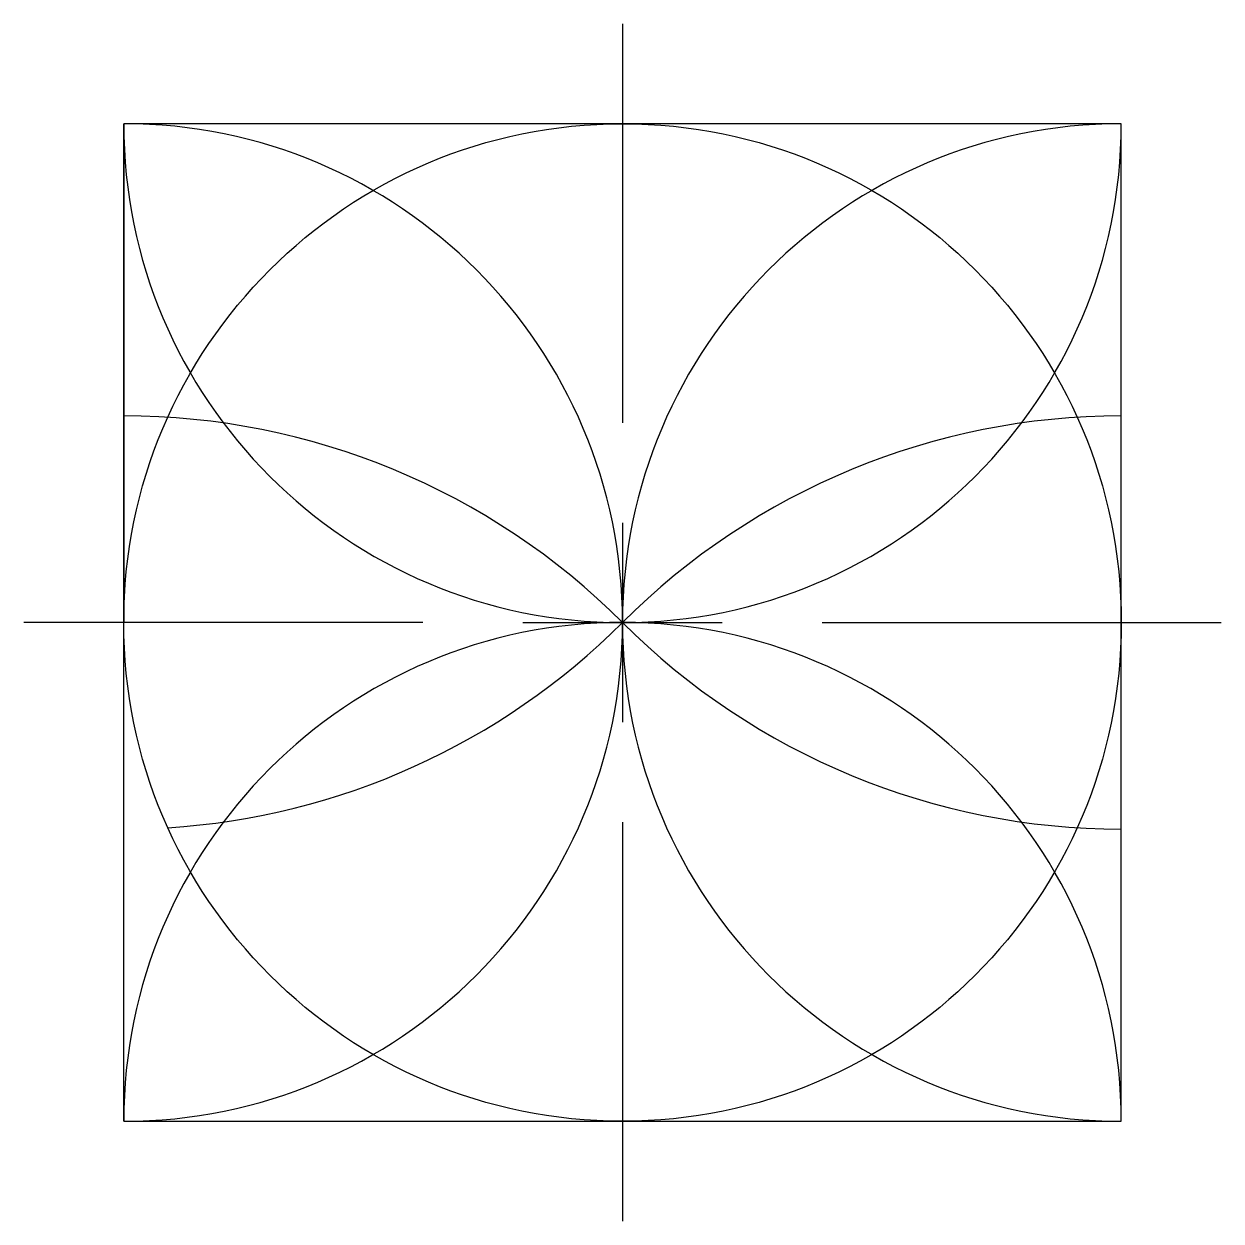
# Model space of a CAD drawing. Header units: millimetres. Extents: x -10 to 110, y -10 to 110.
import ezdxf

# ---------------------------------------------------------------- set-up
doc = ezdxf.new("R2010")
doc.units = ezdxf.units.MM

msp = doc.modelspace()

# ---------------------------------------------------------------- linework, layer by layer
for p, q in [((50, 110), (50, 70)), ((100, 100), (0, 100)), ((0, 100), (0, 50)), ((0, 0), (0, 100)), ((100, 0), (100, 100)), ((50, 60), (50, 40)), ((30, 50), (-10, 50)), ((40, 50), (60, 50)), ((50, 50), (50, 50)), ((50, 50), (50, 50)), ((70, 50), (110, 50)), ((50, 30), (50, -10)), ((0, 0), (100, 0))]:
    msp.add_line(p, q)
msp.add_circle((50, 50), 50)
for centre, radius, start, end in [((50, 100), 50, 180, 0), ((0, 50), 50, 270, 90), ((100, 50), 50, 90, 270), ((0, 0), 70.71, 45, 90), ((100, 0), 70.71, 90, 135), ((50, 0), 50, 0, 180), ((0, 100), 70.71, 273.5904, 315), ((100, 100), 70.71, 225, 270)]:
    msp.add_arc(centre, radius, start, end)

doc.saveas('drawing.dxf')
